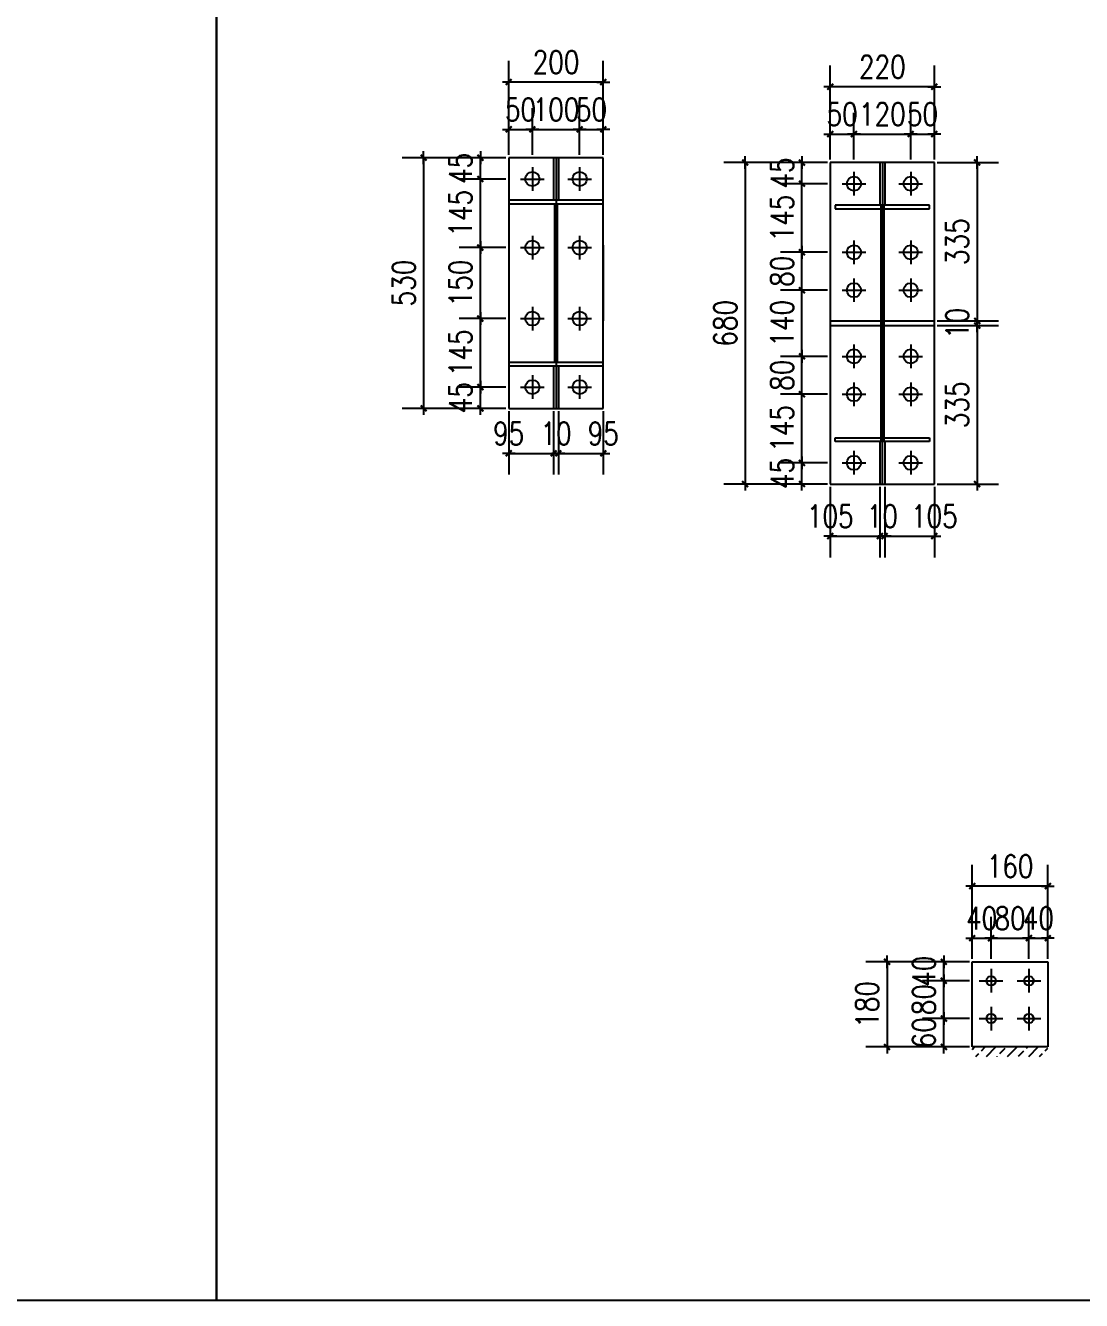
# Model space of a CAD drawing. Header units: millimetres. Extents: x 2287919 to 2522484, y -1845182 to -1736911.
# Drawn here: x 2450396 to 2454862, y -1838112 to -1832721 of the extents above; entities that cross this region are included whole.
import ezdxf

# ---------------------------------------------------------------- set-up
doc = ezdxf.new("R2010")
doc.units = ezdxf.units.MM
doc.header["$LTSCALE"] = 1000
doc.header["$PDMODE"] = 34
doc.styles.add('DIM_FONT', font='simplex.shx', dxfattribs={"width": 0.8, "bigfont": 'hztxt.shx'})
doc.dimstyles.new('WGH(1)', dxfattribs={"dimscale": 1.2, "dimtxt": 100, "dimasz": 0.5, "dimexe": 75, "dimexo": 75, "dimgap": 75, "dimtad": 1, "dimdec": 0, "dimzin": 0, "dimdsep": 46, "dimtxsty": 'DIM_FONT', "dimblk1": '_DIMX', "dimblk2": '_DIMX', "dimsah": 1, "dimcen": 0.09, "dimclrd": 3, "dimclre": 3, "dimclrt": 7, "dimadec": 0, "dimazin": 0, "dimtfac": 1, "dimtdec": 0, "dimtix": 1, "dimtmove": 2, "dimatfit": 3, "dimldrblk": '_DIMX', "dimfxl": 1, "dimtolj": 1, "dimtzin": 0, "dimarcsym": 0})

# ---------------------------------------------------------------- blocks, each defined once
blk = doc.blocks.new('_DIMX')
blk.add_line((-150, 0), (150, 0))
at = {"const_width": 50}
blk.add_lwpolyline([(-70, -70), (70, 70)], dxfattribs=at)
blk = doc.blocks.new('*D1510')
at = {"color": 3, "lineweight": -2}
for p, q in [((2452428, -1834250), (2452230, -1834250)), ((2452320, -1834249.82), (2452320, -1834249.64)), ((2452320, -1834340), (2452320, -1834250)), ((2452428, -1834340), (2452230, -1834340)), ((2452320, -1834340.18), (2452320, -1834340.36))]:
    blk.add_line(p, q, dxfattribs=at)
at = {"layer": 'Defpoints', "color": 0}
for p in [(2452320, -1834250), (2452440, -1834250), (2452440, -1834340)]:
    blk.add_point(p, dxfattribs=at)
at = {"color": 3, "lineweight": -2, "xscale": 0.18, "yscale": 0.18, "zscale": 0.18}
for p, rotation in [((2452320, -1834250), 270), ((2452320, -1834340), 90)]:
    blk.add_blockref('_DIMX', p, dxfattribs=dict(at, rotation=rotation))
at = {"color": 7, "insert": (2452236, -1834295), "char_height": 96, "attachment_point": 5, "rotation": 90, "style": 'DIM_FONT'}
blk.add_mtext('\\A1;45', dxfattribs=at)
blk = doc.blocks.new('*D1511')
at = {"color": 3, "lineweight": -2}
for p, q in [((2452428, -1833960), (2452230, -1833960)), ((2452320, -1834249.82), (2452320, -1833960.18)), ((2452428, -1834250), (2452230, -1834250))]:
    blk.add_line(p, q, dxfattribs=at)
at = {"layer": 'Defpoints', "color": 0}
for p in [(2452320, -1833960), (2452440, -1833960), (2452440, -1834250)]:
    blk.add_point(p, dxfattribs=at)
at = {"color": 3, "lineweight": -2, "xscale": 0.18, "yscale": 0.18, "zscale": 0.18}
for p, rotation in [((2452320, -1833960), 90), ((2452320, -1834250), 270)]:
    blk.add_blockref('_DIMX', p, dxfattribs=dict(at, rotation=rotation))
at = {"color": 7, "insert": (2452236, -1834105), "char_height": 96, "attachment_point": 5, "rotation": 90, "style": 'DIM_FONT'}
blk.add_mtext('\\A1;145', dxfattribs=at)
blk = doc.blocks.new('*D1512')
at = {"color": 3, "lineweight": -2}
for p, q in [((2452428, -1833660), (2452230, -1833660)), ((2452320, -1833959.82), (2452320, -1833660.18)), ((2452428, -1833960), (2452230, -1833960))]:
    blk.add_line(p, q, dxfattribs=at)
at = {"layer": 'Defpoints', "color": 0}
for p in [(2452320, -1833660), (2452440, -1833660), (2452440, -1833960)]:
    blk.add_point(p, dxfattribs=at)
at = {"color": 3, "lineweight": -2, "xscale": 0.18, "yscale": 0.18, "zscale": 0.18}
for p, rotation in [((2452320, -1833660), 90), ((2452320, -1833960), 270)]:
    blk.add_blockref('_DIMX', p, dxfattribs=dict(at, rotation=rotation))
at = {"color": 7, "insert": (2452236, -1833810), "char_height": 96, "attachment_point": 5, "rotation": 90, "style": 'DIM_FONT'}
blk.add_mtext('\\A1;150', dxfattribs=at)
blk = doc.blocks.new('*D1513')
at = {"color": 3, "lineweight": -2}
for p, q in [((2452428, -1833370), (2452230, -1833370)), ((2452320, -1833659.82), (2452320, -1833370.18)), ((2452428, -1833660), (2452230, -1833660))]:
    blk.add_line(p, q, dxfattribs=at)
at = {"layer": 'Defpoints', "color": 0}
for p in [(2452320, -1833370), (2452440, -1833370), (2452440, -1833660)]:
    blk.add_point(p, dxfattribs=at)
at = {"color": 3, "lineweight": -2, "xscale": 0.18, "yscale": 0.18, "zscale": 0.18}
for p, rotation in [((2452320, -1833370), 90), ((2452320, -1833660), 270)]:
    blk.add_blockref('_DIMX', p, dxfattribs=dict(at, rotation=rotation))
at = {"color": 7, "insert": (2452236, -1833515), "char_height": 96, "attachment_point": 5, "rotation": 90, "style": 'DIM_FONT'}
blk.add_mtext('\\A1;145', dxfattribs=at)
blk = doc.blocks.new('*D1514')
at = {"color": 3, "lineweight": -2}
for p, q in [((2452428, -1833280), (2452230, -1833280)), ((2452320, -1833279.82), (2452320, -1833279.64)), ((2452320, -1833370), (2452320, -1833280)), ((2452428, -1833370), (2452230, -1833370)), ((2452320, -1833370.18), (2452320, -1833370.36))]:
    blk.add_line(p, q, dxfattribs=at)
at = {"layer": 'Defpoints', "color": 0}
for p in [(2452320, -1833280), (2452440, -1833280), (2452440, -1833370)]:
    blk.add_point(p, dxfattribs=at)
at = {"color": 3, "lineweight": -2, "xscale": 0.18, "yscale": 0.18, "zscale": 0.18}
for p, rotation in [((2452320, -1833280), 270), ((2452320, -1833370), 90)]:
    blk.add_blockref('_DIMX', p, dxfattribs=dict(at, rotation=rotation))
at = {"color": 7, "insert": (2452236, -1833325), "char_height": 96, "attachment_point": 5, "rotation": 90, "style": 'DIM_FONT'}
blk.add_mtext('\\A1;45', dxfattribs=at)
blk = doc.blocks.new('*D1515')
at = {"color": 3, "lineweight": -2}
for p, q in [((2452440, -1833268), (2452440, -1833070)), ((2452540, -1833268), (2452540, -1833070)), ((2452439.82, -1833160), (2452439.64, -1833160)), ((2452440, -1833160), (2452540, -1833160)), ((2452540.18, -1833160), (2452540.36, -1833160))]:
    blk.add_line(p, q, dxfattribs=at)
at = {"layer": 'Defpoints', "color": 0}
for p in [(2452540, -1833160), (2452440, -1833280), (2452540, -1833280)]:
    blk.add_point(p, dxfattribs=at)
at = {"color": 3, "lineweight": -2, "xscale": 0.18, "yscale": 0.18, "zscale": 0.18}
blk.add_blockref('_DIMX', (2452440, -1833160), dxfattribs=at)
at = {"color": 3, "lineweight": -2, "xscale": 0.18, "yscale": 0.18, "zscale": 0.18, "rotation": 180}
blk.add_blockref('_DIMX', (2452540, -1833160), dxfattribs=at)
at = {"color": 7, "insert": (2452490, -1833076), "char_height": 96, "attachment_point": 5, "style": 'DIM_FONT'}
blk.add_mtext('\\A1;50', dxfattribs=at)
blk = doc.blocks.new('*D1516')
at = {"color": 3, "lineweight": -2}
for p, q in [((2452540, -1833268), (2452540, -1833070)), ((2452740, -1833268), (2452740, -1833070)), ((2452539.82, -1833160), (2452539.64, -1833160)), ((2452540, -1833160), (2452740, -1833160)), ((2452740.18, -1833160), (2452740.36, -1833160))]:
    blk.add_line(p, q, dxfattribs=at)
at = {"layer": 'Defpoints', "color": 0}
for p in [(2452740, -1833160), (2452540, -1833280), (2452740, -1833280)]:
    blk.add_point(p, dxfattribs=at)
at = {"color": 3, "lineweight": -2, "xscale": 0.18, "yscale": 0.18, "zscale": 0.18}
blk.add_blockref('_DIMX', (2452540, -1833160), dxfattribs=at)
at = {"color": 3, "lineweight": -2, "xscale": 0.18, "yscale": 0.18, "zscale": 0.18, "rotation": 180}
blk.add_blockref('_DIMX', (2452740, -1833160), dxfattribs=at)
at = {"color": 7, "insert": (2452640, -1833076), "char_height": 96, "attachment_point": 5, "style": 'DIM_FONT'}
blk.add_mtext('\\A1;100', dxfattribs=at)
blk = doc.blocks.new('*D1548')
at = {"color": 3, "lineweight": -2}
for p, q in [((2452740, -1833268), (2452740, -1833070)), ((2452840, -1833268), (2452840, -1833070)), ((2452739.82, -1833160), (2452739.64, -1833160)), ((2452740, -1833160), (2452840, -1833160)), ((2452840.18, -1833160), (2452840.36, -1833160))]:
    blk.add_line(p, q, dxfattribs=at)
at = {"layer": 'Defpoints', "color": 0}
for p in [(2452840, -1833160), (2452740, -1833280), (2452840, -1833280)]:
    blk.add_point(p, dxfattribs=at)
at = {"color": 3, "lineweight": -2, "xscale": 0.18, "yscale": 0.18, "zscale": 0.18}
blk.add_blockref('_DIMX', (2452740, -1833160), dxfattribs=at)
at = {"color": 3, "lineweight": -2, "xscale": 0.18, "yscale": 0.18, "zscale": 0.18, "rotation": 180}
blk.add_blockref('_DIMX', (2452840, -1833160), dxfattribs=at)
at = {"color": 7, "insert": (2452790, -1833076), "char_height": 96, "attachment_point": 5, "style": 'DIM_FONT'}
blk.add_mtext('\\A1;50', dxfattribs=at)
blk = doc.blocks.new('*D1549')
at = {"color": 3, "lineweight": -2}
for p, q in [((2452440, -1833268), (2452440, -1832870)), ((2452840, -1833268), (2452840, -1832870)), ((2452839.82, -1832960), (2452440.18, -1832960))]:
    blk.add_line(p, q, dxfattribs=at)
at = {"layer": 'Defpoints', "color": 0}
for p in [(2452440, -1832960), (2452440, -1833280), (2452840, -1833280)]:
    blk.add_point(p, dxfattribs=at)
at = {"color": 3, "lineweight": -2, "xscale": 0.18, "yscale": 0.18, "zscale": 0.18, "rotation": 180}
blk.add_blockref('_DIMX', (2452440, -1832960), dxfattribs=at)
at = {"color": 3, "lineweight": -2, "xscale": 0.18, "yscale": 0.18, "zscale": 0.18}
blk.add_blockref('_DIMX', (2452840, -1832960), dxfattribs=at)
at = {"color": 7, "insert": (2452640, -1832876), "char_height": 96, "attachment_point": 5, "style": 'DIM_FONT'}
blk.add_mtext('\\A1;200', dxfattribs=at)
blk = doc.blocks.new('*D1517')
at = {"color": 3, "lineweight": -2}
for p, q in [((2452428, -1833280), (2451990, -1833280)), ((2452080, -1833280.18), (2452080, -1834339.82)), ((2452428, -1834340), (2451990, -1834340))]:
    blk.add_line(p, q, dxfattribs=at)
at = {"layer": 'Defpoints', "color": 0}
for p in [(2452440, -1833280), (2452080, -1834340), (2452440, -1834340)]:
    blk.add_point(p, dxfattribs=at)
at = {"color": 3, "lineweight": -2, "xscale": 0.18, "yscale": 0.18, "zscale": 0.18}
for p, rotation in [((2452080, -1833280), 90), ((2452080, -1834340), 270)]:
    blk.add_blockref('_DIMX', p, dxfattribs=dict(at, rotation=rotation))
at = {"color": 7, "insert": (2451996, -1833810), "char_height": 96, "attachment_point": 5, "rotation": 90, "style": 'DIM_FONT'}
blk.add_mtext('\\A1;530', dxfattribs=at)
blk = doc.blocks.new('*D1550')
at = {"color": 3, "lineweight": -2}
for p, q in [((2452440, -1834352), (2452440, -1834620)), ((2452630, -1834352), (2452630, -1834620)), ((2452440.18, -1834530), (2452629.82, -1834530))]:
    blk.add_line(p, q, dxfattribs=at)
at = {"layer": 'Defpoints', "color": 0}
for p in [(2452440, -1834340), (2452630, -1834340), (2452630, -1834530)]:
    blk.add_point(p, dxfattribs=at)
at = {"color": 3, "lineweight": -2, "xscale": 0.18, "yscale": 0.18, "zscale": 0.18, "rotation": 180}
blk.add_blockref('_DIMX', (2452440, -1834530), dxfattribs=at)
at = {"color": 3, "lineweight": -2, "xscale": 0.18, "yscale": 0.18, "zscale": 0.18}
blk.add_blockref('_DIMX', (2452630, -1834530), dxfattribs=at)
at = {"color": 7, "insert": (2452440, -1834446), "char_height": 96, "attachment_point": 5, "style": 'DIM_FONT'}
blk.add_mtext('\\A1;95', dxfattribs=at)
blk = doc.blocks.new('*D1551')
at = {"color": 3, "lineweight": -2}
for p, q in [((2452630, -1834352), (2452630, -1834620)), ((2452650, -1834352), (2452650, -1834620)), ((2452629.82, -1834530), (2452629.64, -1834530)), ((2452630, -1834530), (2452650, -1834530)), ((2452650.18, -1834530), (2452650.36, -1834530))]:
    blk.add_line(p, q, dxfattribs=at)
at = {"layer": 'Defpoints', "color": 0}
for p in [(2452630, -1834340), (2452650, -1834340), (2452650, -1834530)]:
    blk.add_point(p, dxfattribs=at)
at = {"color": 3, "lineweight": -2, "xscale": 0.18, "yscale": 0.18, "zscale": 0.18}
blk.add_blockref('_DIMX', (2452630, -1834530), dxfattribs=at)
at = {"color": 3, "lineweight": -2, "xscale": 0.18, "yscale": 0.18, "zscale": 0.18, "rotation": 180}
blk.add_blockref('_DIMX', (2452650, -1834530), dxfattribs=at)
at = {"color": 7, "insert": (2452640, -1834446), "char_height": 96, "attachment_point": 5, "style": 'DIM_FONT'}
blk.add_mtext('\\A1;10', dxfattribs=at)
blk = doc.blocks.new('*D1552')
at = {"color": 3, "lineweight": -2}
for p, q in [((2452650, -1834352), (2452650, -1834620)), ((2452840, -1834352), (2452840, -1834620)), ((2452650.18, -1834530), (2452839.82, -1834530))]:
    blk.add_line(p, q, dxfattribs=at)
at = {"layer": 'Defpoints', "color": 0}
for p in [(2452650, -1834340), (2452840, -1834340), (2452840, -1834530)]:
    blk.add_point(p, dxfattribs=at)
at = {"color": 3, "lineweight": -2, "xscale": 0.18, "yscale": 0.18, "zscale": 0.18, "rotation": 180}
blk.add_blockref('_DIMX', (2452650, -1834530), dxfattribs=at)
at = {"color": 3, "lineweight": -2, "xscale": 0.18, "yscale": 0.18, "zscale": 0.18}
blk.add_blockref('_DIMX', (2452840, -1834530), dxfattribs=at)
at = {"color": 7, "insert": (2452840, -1834446), "char_height": 96, "attachment_point": 5, "style": 'DIM_FONT'}
blk.add_mtext('\\A1;95', dxfattribs=at)
blk = doc.blocks.new('*D1553')
at = {"color": 3, "lineweight": -2}
for p, q in [((2453788, -1834570), (2453590, -1834570)), ((2453680, -1834569.82), (2453680, -1834569.64)), ((2453680, -1834660), (2453680, -1834570)), ((2453788, -1834660), (2453590, -1834660)), ((2453680, -1834660.18), (2453680, -1834660.36))]:
    blk.add_line(p, q, dxfattribs=at)
at = {"layer": 'Defpoints', "color": 0}
for p in [(2453680, -1834570), (2453800, -1834570), (2453800, -1834660)]:
    blk.add_point(p, dxfattribs=at)
at = {"color": 3, "lineweight": -2, "xscale": 0.18, "yscale": 0.18, "zscale": 0.18}
for p, rotation in [((2453680, -1834570), 270), ((2453680, -1834660), 90)]:
    blk.add_blockref('_DIMX', p, dxfattribs=dict(at, rotation=rotation))
at = {"color": 7, "insert": (2453596, -1834615), "char_height": 96, "attachment_point": 5, "rotation": 90, "style": 'DIM_FONT'}
blk.add_mtext('\\A1;45', dxfattribs=at)
blk = doc.blocks.new('*D1518')
at = {"color": 3, "lineweight": -2}
for p, q in [((2453788, -1834280), (2453590, -1834280)), ((2453680, -1834569.82), (2453680, -1834280.18)), ((2453788, -1834570), (2453590, -1834570))]:
    blk.add_line(p, q, dxfattribs=at)
at = {"layer": 'Defpoints', "color": 0}
for p in [(2453680, -1834280), (2453800, -1834280), (2453800, -1834570)]:
    blk.add_point(p, dxfattribs=at)
at = {"color": 3, "lineweight": -2, "xscale": 0.18, "yscale": 0.18, "zscale": 0.18}
for p, rotation in [((2453680, -1834280), 90), ((2453680, -1834570), 270)]:
    blk.add_blockref('_DIMX', p, dxfattribs=dict(at, rotation=rotation))
at = {"color": 7, "insert": (2453596, -1834425), "char_height": 96, "attachment_point": 5, "rotation": 90, "style": 'DIM_FONT'}
blk.add_mtext('\\A1;145', dxfattribs=at)
blk = doc.blocks.new('*D1519')
at = {"color": 3, "lineweight": -2}
for p, q in [((2453788, -1834120), (2453590, -1834120)), ((2453680, -1834119.82), (2453680, -1834119.64)), ((2453680, -1834280), (2453680, -1834120)), ((2453788, -1834280), (2453590, -1834280)), ((2453680, -1834280.18), (2453680, -1834280.36))]:
    blk.add_line(p, q, dxfattribs=at)
at = {"layer": 'Defpoints', "color": 0}
for p in [(2453680, -1834120), (2453800, -1834120), (2453800, -1834280)]:
    blk.add_point(p, dxfattribs=at)
at = {"color": 3, "lineweight": -2, "xscale": 0.18, "yscale": 0.18, "zscale": 0.18}
for p, rotation in [((2453680, -1834120), 270), ((2453680, -1834280), 90)]:
    blk.add_blockref('_DIMX', p, dxfattribs=dict(at, rotation=rotation))
at = {"color": 7, "insert": (2453596, -1834200), "char_height": 96, "attachment_point": 5, "rotation": 90, "style": 'DIM_FONT'}
blk.add_mtext('\\A1;80', dxfattribs=at)
blk = doc.blocks.new('*D1520')
at = {"color": 3, "lineweight": -2}
for p, q in [((2453788, -1833840), (2453590, -1833840)), ((2453680, -1834119.82), (2453680, -1833840.18)), ((2453788, -1834120), (2453590, -1834120))]:
    blk.add_line(p, q, dxfattribs=at)
at = {"layer": 'Defpoints', "color": 0}
for p in [(2453680, -1833840), (2453800, -1833840), (2453800, -1834120)]:
    blk.add_point(p, dxfattribs=at)
at = {"color": 3, "lineweight": -2, "xscale": 0.18, "yscale": 0.18, "zscale": 0.18}
for p, rotation in [((2453680, -1833840), 90), ((2453680, -1834120), 270)]:
    blk.add_blockref('_DIMX', p, dxfattribs=dict(at, rotation=rotation))
at = {"color": 7, "insert": (2453596, -1833980), "char_height": 96, "attachment_point": 5, "rotation": 90, "style": 'DIM_FONT'}
blk.add_mtext('\\A1;140', dxfattribs=at)
blk = doc.blocks.new('*D1521')
at = {"color": 3, "lineweight": -2}
for p, q in [((2453788, -1833680), (2453590, -1833680)), ((2453680, -1833679.82), (2453680, -1833679.64)), ((2453680, -1833840), (2453680, -1833680)), ((2453788, -1833840), (2453590, -1833840)), ((2453680, -1833840.18), (2453680, -1833840.36))]:
    blk.add_line(p, q, dxfattribs=at)
at = {"layer": 'Defpoints', "color": 0}
for p in [(2453680, -1833680), (2453800, -1833680), (2453800, -1833840)]:
    blk.add_point(p, dxfattribs=at)
at = {"color": 3, "lineweight": -2, "xscale": 0.18, "yscale": 0.18, "zscale": 0.18}
for p, rotation in [((2453680, -1833680), 270), ((2453680, -1833840), 90)]:
    blk.add_blockref('_DIMX', p, dxfattribs=dict(at, rotation=rotation))
at = {"color": 7, "insert": (2453596, -1833760), "char_height": 96, "attachment_point": 5, "rotation": 90, "style": 'DIM_FONT'}
blk.add_mtext('\\A1;80', dxfattribs=at)
blk = doc.blocks.new('*D1522')
at = {"color": 3, "lineweight": -2}
for p, q in [((2453788, -1833390), (2453590, -1833390)), ((2453680, -1833679.82), (2453680, -1833390.18)), ((2453788, -1833680), (2453590, -1833680))]:
    blk.add_line(p, q, dxfattribs=at)
at = {"layer": 'Defpoints', "color": 0}
for p in [(2453680, -1833390), (2453800, -1833390), (2453800, -1833680)]:
    blk.add_point(p, dxfattribs=at)
at = {"color": 3, "lineweight": -2, "xscale": 0.18, "yscale": 0.18, "zscale": 0.18}
for p, rotation in [((2453680, -1833390), 90), ((2453680, -1833680), 270)]:
    blk.add_blockref('_DIMX', p, dxfattribs=dict(at, rotation=rotation))
at = {"color": 7, "insert": (2453596, -1833535), "char_height": 96, "attachment_point": 5, "rotation": 90, "style": 'DIM_FONT'}
blk.add_mtext('\\A1;145', dxfattribs=at)
blk = doc.blocks.new('*D1554')
at = {"color": 3, "lineweight": -2}
for p, q in [((2453788, -1833300), (2453590, -1833300)), ((2453680, -1833299.82), (2453680, -1833299.64)), ((2453680, -1833390), (2453680, -1833300)), ((2453788, -1833390), (2453590, -1833390)), ((2453680, -1833390.18), (2453680, -1833390.36))]:
    blk.add_line(p, q, dxfattribs=at)
at = {"layer": 'Defpoints', "color": 0}
for p in [(2453680, -1833300), (2453800, -1833300), (2453800, -1833390)]:
    blk.add_point(p, dxfattribs=at)
at = {"color": 3, "lineweight": -2, "xscale": 0.18, "yscale": 0.18, "zscale": 0.18}
for p, rotation in [((2453680, -1833300), 270), ((2453680, -1833390), 90)]:
    blk.add_blockref('_DIMX', p, dxfattribs=dict(at, rotation=rotation))
at = {"color": 7, "insert": (2453596, -1833345), "char_height": 96, "attachment_point": 5, "rotation": 90, "style": 'DIM_FONT'}
blk.add_mtext('\\A1;45', dxfattribs=at)
blk = doc.blocks.new('*D1523')
at = {"color": 3, "lineweight": -2}
for p, q in [((2453800, -1833288), (2453800, -1833090)), ((2453900, -1833288), (2453900, -1833090)), ((2453799.82, -1833180), (2453799.64, -1833180)), ((2453800, -1833180), (2453900, -1833180)), ((2453900.18, -1833180), (2453900.36, -1833180))]:
    blk.add_line(p, q, dxfattribs=at)
at = {"layer": 'Defpoints', "color": 0}
for p in [(2453900, -1833180), (2453800, -1833300), (2453900, -1833300)]:
    blk.add_point(p, dxfattribs=at)
at = {"color": 3, "lineweight": -2, "xscale": 0.18, "yscale": 0.18, "zscale": 0.18}
blk.add_blockref('_DIMX', (2453800, -1833180), dxfattribs=at)
at = {"color": 3, "lineweight": -2, "xscale": 0.18, "yscale": 0.18, "zscale": 0.18, "rotation": 180}
blk.add_blockref('_DIMX', (2453900, -1833180), dxfattribs=at)
at = {"color": 7, "insert": (2453850, -1833096), "char_height": 96, "attachment_point": 5, "style": 'DIM_FONT'}
blk.add_mtext('\\A1;50', dxfattribs=at)
blk = doc.blocks.new('*D1524')
at = {"color": 3, "lineweight": -2}
for p, q in [((2453900, -1833288), (2453900, -1833090)), ((2454140, -1833288), (2454140, -1833090)), ((2453899.82, -1833180), (2453899.64, -1833180)), ((2453900, -1833180), (2454140, -1833180)), ((2454140.18, -1833180), (2454140.36, -1833180))]:
    blk.add_line(p, q, dxfattribs=at)
at = {"layer": 'Defpoints', "color": 0}
for p in [(2454140, -1833180), (2453900, -1833300), (2454140, -1833300)]:
    blk.add_point(p, dxfattribs=at)
at = {"color": 3, "lineweight": -2, "xscale": 0.18, "yscale": 0.18, "zscale": 0.18}
blk.add_blockref('_DIMX', (2453900, -1833180), dxfattribs=at)
at = {"color": 3, "lineweight": -2, "xscale": 0.18, "yscale": 0.18, "zscale": 0.18, "rotation": 180}
blk.add_blockref('_DIMX', (2454140, -1833180), dxfattribs=at)
at = {"color": 7, "insert": (2454020, -1833096), "char_height": 96, "attachment_point": 5, "style": 'DIM_FONT'}
blk.add_mtext('\\A1;120', dxfattribs=at)
blk = doc.blocks.new('*D1555')
at = {"color": 3, "lineweight": -2}
for p, q in [((2454140, -1833288), (2454140, -1833090)), ((2454240, -1833288), (2454240, -1833090)), ((2454139.82, -1833180), (2454139.64, -1833180)), ((2454140, -1833180), (2454240, -1833180)), ((2454240.18, -1833180), (2454240.36, -1833180))]:
    blk.add_line(p, q, dxfattribs=at)
at = {"layer": 'Defpoints', "color": 0}
for p in [(2454240, -1833180), (2454140, -1833300), (2454240, -1833300)]:
    blk.add_point(p, dxfattribs=at)
at = {"color": 3, "lineweight": -2, "xscale": 0.18, "yscale": 0.18, "zscale": 0.18}
blk.add_blockref('_DIMX', (2454140, -1833180), dxfattribs=at)
at = {"color": 3, "lineweight": -2, "xscale": 0.18, "yscale": 0.18, "zscale": 0.18, "rotation": 180}
blk.add_blockref('_DIMX', (2454240, -1833180), dxfattribs=at)
at = {"color": 7, "insert": (2454190, -1833096), "char_height": 96, "attachment_point": 5, "style": 'DIM_FONT'}
blk.add_mtext('\\A1;50', dxfattribs=at)
blk = doc.blocks.new('*D1556')
at = {"color": 3, "lineweight": -2}
for p, q in [((2453800, -1833288), (2453800, -1832890)), ((2454240, -1833288), (2454240, -1832890)), ((2454239.82, -1832980), (2453800.18, -1832980))]:
    blk.add_line(p, q, dxfattribs=at)
at = {"layer": 'Defpoints', "color": 0}
for p in [(2453800, -1832980), (2453800, -1833300), (2454240, -1833300)]:
    blk.add_point(p, dxfattribs=at)
at = {"color": 3, "lineweight": -2, "xscale": 0.18, "yscale": 0.18, "zscale": 0.18, "rotation": 180}
blk.add_blockref('_DIMX', (2453800, -1832980), dxfattribs=at)
at = {"color": 3, "lineweight": -2, "xscale": 0.18, "yscale": 0.18, "zscale": 0.18}
blk.add_blockref('_DIMX', (2454240, -1832980), dxfattribs=at)
at = {"color": 7, "insert": (2454020, -1832896), "char_height": 96, "attachment_point": 5, "style": 'DIM_FONT'}
blk.add_mtext('\\A1;220', dxfattribs=at)
blk = doc.blocks.new('*D1557')
at = {"color": 3, "lineweight": -2}
for p, q in [((2453788, -1833300), (2453350, -1833300)), ((2453440, -1833300.18), (2453440, -1834659.82)), ((2453788, -1834660), (2453350, -1834660))]:
    blk.add_line(p, q, dxfattribs=at)
at = {"layer": 'Defpoints', "color": 0}
for p in [(2453800, -1833300), (2453440, -1834660), (2453800, -1834660)]:
    blk.add_point(p, dxfattribs=at)
at = {"color": 3, "lineweight": -2, "xscale": 0.18, "yscale": 0.18, "zscale": 0.18}
for p, rotation in [((2453440, -1833300), 90), ((2453440, -1834660), 270)]:
    blk.add_blockref('_DIMX', p, dxfattribs=dict(at, rotation=rotation))
at = {"color": 7, "insert": (2453356, -1833980), "char_height": 96, "attachment_point": 5, "rotation": 90, "style": 'DIM_FONT'}
blk.add_mtext('\\A1;680', dxfattribs=at)
blk = doc.blocks.new('*D1558')
at = {"color": 3, "lineweight": -2}
for p, q in [((2454252, -1833300), (2454511, -1833300)), ((2454421, -1833300.18), (2454421, -1833969.82)), ((2454252, -1833970), (2454511, -1833970))]:
    blk.add_line(p, q, dxfattribs=at)
at = {"layer": 'Defpoints', "color": 0}
for p in [(2454240, -1833300), (2454240, -1833970), (2454421, -1833970)]:
    blk.add_point(p, dxfattribs=at)
at = {"color": 3, "lineweight": -2, "xscale": 0.18, "yscale": 0.18, "zscale": 0.18}
for p, rotation in [((2454421, -1833300), 90), ((2454421, -1833970), 270)]:
    blk.add_blockref('_DIMX', p, dxfattribs=dict(at, rotation=rotation))
at = {"color": 7, "insert": (2454337, -1833635), "char_height": 96, "attachment_point": 5, "rotation": 90, "style": 'DIM_FONT'}
blk.add_mtext('\\A1;335', dxfattribs=at)
blk = doc.blocks.new('*D1559')
at = {"color": 3, "lineweight": -2}
for p, q in [((2454252, -1833970), (2454511, -1833970)), ((2454252, -1833990), (2454511, -1833990)), ((2454421, -1833969.82), (2454421, -1833969.64)), ((2454421, -1833970), (2454421, -1833990)), ((2454421, -1833990.18), (2454421, -1833990.36))]:
    blk.add_line(p, q, dxfattribs=at)
at = {"layer": 'Defpoints', "color": 0}
for p in [(2454240, -1833970), (2454240, -1833990), (2454421, -1833990)]:
    blk.add_point(p, dxfattribs=at)
at = {"color": 3, "lineweight": -2, "xscale": 0.18, "yscale": 0.18, "zscale": 0.18}
for p, rotation in [((2454421, -1833970), 270), ((2454421, -1833990), 90)]:
    blk.add_blockref('_DIMX', p, dxfattribs=dict(at, rotation=rotation))
at = {"color": 7, "insert": (2454337, -1833980), "char_height": 96, "attachment_point": 5, "rotation": 90, "style": 'DIM_FONT'}
blk.add_mtext('\\A1;10', dxfattribs=at)
blk = doc.blocks.new('*D1560')
at = {"color": 3, "lineweight": -2}
for p, q in [((2454252, -1833990), (2454511, -1833990)), ((2454421, -1833990.18), (2454421, -1834659.82)), ((2454252, -1834660), (2454511, -1834660))]:
    blk.add_line(p, q, dxfattribs=at)
at = {"layer": 'Defpoints', "color": 0}
for p in [(2454240, -1833990), (2454240, -1834660), (2454421, -1834660)]:
    blk.add_point(p, dxfattribs=at)
at = {"color": 3, "lineweight": -2, "xscale": 0.18, "yscale": 0.18, "zscale": 0.18}
for p, rotation in [((2454421, -1833990), 90), ((2454421, -1834660), 270)]:
    blk.add_blockref('_DIMX', p, dxfattribs=dict(at, rotation=rotation))
at = {"color": 7, "insert": (2454337, -1834325), "char_height": 96, "attachment_point": 5, "rotation": 90, "style": 'DIM_FONT'}
blk.add_mtext('\\A1;335', dxfattribs=at)
blk = doc.blocks.new('*D1561')
at = {"color": 3, "lineweight": -2}
for p, q in [((2453800, -1834672), (2453800, -1834970)), ((2454010, -1834672), (2454010, -1834970)), ((2453800.18, -1834880), (2454009.82, -1834880))]:
    blk.add_line(p, q, dxfattribs=at)
at = {"layer": 'Defpoints', "color": 0}
for p in [(2453800, -1834660), (2454010, -1834660), (2454010, -1834880)]:
    blk.add_point(p, dxfattribs=at)
at = {"color": 3, "lineweight": -2, "xscale": 0.18, "yscale": 0.18, "zscale": 0.18, "rotation": 180}
blk.add_blockref('_DIMX', (2453800, -1834880), dxfattribs=at)
at = {"color": 3, "lineweight": -2, "xscale": 0.18, "yscale": 0.18, "zscale": 0.18}
blk.add_blockref('_DIMX', (2454010, -1834880), dxfattribs=at)
at = {"color": 7, "insert": (2453800, -1834796), "char_height": 96, "attachment_point": 5, "style": 'DIM_FONT'}
blk.add_mtext('\\A1;105', dxfattribs=at)
blk = doc.blocks.new('*D1562')
at = {"color": 3, "lineweight": -2}
for p, q in [((2454010, -1834672), (2454010, -1834970)), ((2454030, -1834672), (2454030, -1834970)), ((2454009.82, -1834880), (2454009.64, -1834880)), ((2454010, -1834880), (2454030, -1834880)), ((2454030.18, -1834880), (2454030.36, -1834880))]:
    blk.add_line(p, q, dxfattribs=at)
at = {"layer": 'Defpoints', "color": 0}
for p in [(2454010, -1834660), (2454030, -1834660), (2454030, -1834880)]:
    blk.add_point(p, dxfattribs=at)
at = {"color": 3, "lineweight": -2, "xscale": 0.18, "yscale": 0.18, "zscale": 0.18}
blk.add_blockref('_DIMX', (2454010, -1834880), dxfattribs=at)
at = {"color": 3, "lineweight": -2, "xscale": 0.18, "yscale": 0.18, "zscale": 0.18, "rotation": 180}
blk.add_blockref('_DIMX', (2454030, -1834880), dxfattribs=at)
at = {"color": 7, "insert": (2454020, -1834796), "char_height": 96, "attachment_point": 5, "style": 'DIM_FONT'}
blk.add_mtext('\\A1;10', dxfattribs=at)
blk = doc.blocks.new('*D1563')
at = {"color": 3, "lineweight": -2}
for p, q in [((2454030, -1834672), (2454030, -1834970)), ((2454240, -1834672), (2454240, -1834970)), ((2454030.18, -1834880), (2454239.82, -1834880))]:
    blk.add_line(p, q, dxfattribs=at)
at = {"layer": 'Defpoints', "color": 0}
for p in [(2454030, -1834660), (2454240, -1834660), (2454240, -1834880)]:
    blk.add_point(p, dxfattribs=at)
at = {"color": 3, "lineweight": -2, "xscale": 0.18, "yscale": 0.18, "zscale": 0.18, "rotation": 180}
blk.add_blockref('_DIMX', (2454030, -1834880), dxfattribs=at)
at = {"color": 3, "lineweight": -2, "xscale": 0.18, "yscale": 0.18, "zscale": 0.18}
blk.add_blockref('_DIMX', (2454240, -1834880), dxfattribs=at)
at = {"color": 7, "insert": (2454240, -1834796), "char_height": 96, "attachment_point": 5, "style": 'DIM_FONT'}
blk.add_mtext('\\A1;105', dxfattribs=at)
blk = doc.blocks.new('*D1564')
at = {"color": 3, "lineweight": -2}
for p, q in [((2454388, -1836920), (2454190, -1836920)), ((2454280, -1836919.82), (2454280, -1836919.64)), ((2454280, -1837040), (2454280, -1836920)), ((2454388, -1837040), (2454190, -1837040)), ((2454280, -1837040.18), (2454280, -1837040.36))]:
    blk.add_line(p, q, dxfattribs=at)
at = {"layer": 'Defpoints', "color": 0}
for p in [(2454280, -1836920), (2454400, -1836920), (2454400, -1837040)]:
    blk.add_point(p, dxfattribs=at)
at = {"color": 3, "lineweight": -2, "xscale": 0.18, "yscale": 0.18, "zscale": 0.18}
for p, rotation in [((2454280, -1836920), 270), ((2454280, -1837040), 90)]:
    blk.add_blockref('_DIMX', p, dxfattribs=dict(at, rotation=rotation))
at = {"color": 7, "insert": (2454196, -1836980), "char_height": 96, "attachment_point": 5, "rotation": 90, "style": 'DIM_FONT'}
blk.add_mtext('\\A1;60', dxfattribs=at)
blk = doc.blocks.new('*D1525')
at = {"color": 3, "lineweight": -2}
for p, q in [((2454388, -1836760), (2454190, -1836760)), ((2454280, -1836759.82), (2454280, -1836759.64)), ((2454280, -1836920), (2454280, -1836760)), ((2454388, -1836920), (2454190, -1836920)), ((2454280, -1836920.18), (2454280, -1836920.36))]:
    blk.add_line(p, q, dxfattribs=at)
at = {"layer": 'Defpoints', "color": 0}
for p in [(2454280, -1836760), (2454400, -1836760), (2454400, -1836920)]:
    blk.add_point(p, dxfattribs=at)
at = {"color": 3, "lineweight": -2, "xscale": 0.18, "yscale": 0.18, "zscale": 0.18}
for p, rotation in [((2454280, -1836760), 270), ((2454280, -1836920), 90)]:
    blk.add_blockref('_DIMX', p, dxfattribs=dict(at, rotation=rotation))
at = {"color": 7, "insert": (2454196, -1836840), "char_height": 96, "attachment_point": 5, "rotation": 90, "style": 'DIM_FONT'}
blk.add_mtext('\\A1;80', dxfattribs=at)
blk = doc.blocks.new('*D1565')
at = {"color": 3, "lineweight": -2}
for p, q in [((2454388, -1836680), (2454190, -1836680)), ((2454280, -1836679.82), (2454280, -1836679.64)), ((2454280, -1836760), (2454280, -1836680)), ((2454388, -1836760), (2454190, -1836760)), ((2454280, -1836760.18), (2454280, -1836760.36))]:
    blk.add_line(p, q, dxfattribs=at)
at = {"layer": 'Defpoints', "color": 0}
for p in [(2454280, -1836680), (2454400, -1836680), (2454400, -1836760)]:
    blk.add_point(p, dxfattribs=at)
at = {"color": 3, "lineweight": -2, "xscale": 0.18, "yscale": 0.18, "zscale": 0.18}
for p, rotation in [((2454280, -1836680), 270), ((2454280, -1836760), 90)]:
    blk.add_blockref('_DIMX', p, dxfattribs=dict(at, rotation=rotation))
at = {"color": 7, "insert": (2454196, -1836720), "char_height": 96, "attachment_point": 5, "rotation": 90, "style": 'DIM_FONT'}
blk.add_mtext('\\A1;40', dxfattribs=at)
blk = doc.blocks.new('*D1526')
at = {"color": 3, "lineweight": -2}
for p, q in [((2454400, -1836668), (2454400, -1836490)), ((2454480, -1836668), (2454480, -1836490)), ((2454399.82, -1836580), (2454399.64, -1836580)), ((2454400, -1836580), (2454480, -1836580)), ((2454480.18, -1836580), (2454480.36, -1836580))]:
    blk.add_line(p, q, dxfattribs=at)
at = {"layer": 'Defpoints', "color": 0}
for p in [(2454480, -1836580), (2454400, -1836680), (2454480, -1836680)]:
    blk.add_point(p, dxfattribs=at)
at = {"color": 3, "lineweight": -2, "xscale": 0.18, "yscale": 0.18, "zscale": 0.18}
blk.add_blockref('_DIMX', (2454400, -1836580), dxfattribs=at)
at = {"color": 3, "lineweight": -2, "xscale": 0.18, "yscale": 0.18, "zscale": 0.18, "rotation": 180}
blk.add_blockref('_DIMX', (2454480, -1836580), dxfattribs=at)
at = {"color": 7, "insert": (2454440, -1836496), "char_height": 96, "attachment_point": 5, "style": 'DIM_FONT'}
blk.add_mtext('\\A1;40', dxfattribs=at)
blk = doc.blocks.new('*D1527')
at = {"color": 3, "lineweight": -2}
for p, q in [((2454480, -1836668), (2454480, -1836490)), ((2454640, -1836668), (2454640, -1836490)), ((2454479.82, -1836580), (2454479.64, -1836580)), ((2454480, -1836580), (2454640, -1836580)), ((2454640.18, -1836580), (2454640.36, -1836580))]:
    blk.add_line(p, q, dxfattribs=at)
at = {"layer": 'Defpoints', "color": 0}
for p in [(2454640, -1836580), (2454480, -1836680), (2454640, -1836680)]:
    blk.add_point(p, dxfattribs=at)
at = {"color": 3, "lineweight": -2, "xscale": 0.18, "yscale": 0.18, "zscale": 0.18}
blk.add_blockref('_DIMX', (2454480, -1836580), dxfattribs=at)
at = {"color": 3, "lineweight": -2, "xscale": 0.18, "yscale": 0.18, "zscale": 0.18, "rotation": 180}
blk.add_blockref('_DIMX', (2454640, -1836580), dxfattribs=at)
at = {"color": 7, "insert": (2454560, -1836496), "char_height": 96, "attachment_point": 5, "style": 'DIM_FONT'}
blk.add_mtext('\\A1;80', dxfattribs=at)
blk = doc.blocks.new('*D1566')
at = {"color": 3, "lineweight": -2}
for p, q in [((2454640, -1836668), (2454640, -1836490)), ((2454720, -1836668), (2454720, -1836490)), ((2454639.82, -1836580), (2454639.64, -1836580)), ((2454640, -1836580), (2454720, -1836580)), ((2454720.18, -1836580), (2454720.36, -1836580))]:
    blk.add_line(p, q, dxfattribs=at)
at = {"layer": 'Defpoints', "color": 0}
for p in [(2454720, -1836580), (2454640, -1836680), (2454720, -1836680)]:
    blk.add_point(p, dxfattribs=at)
at = {"color": 3, "lineweight": -2, "xscale": 0.18, "yscale": 0.18, "zscale": 0.18}
blk.add_blockref('_DIMX', (2454640, -1836580), dxfattribs=at)
at = {"color": 3, "lineweight": -2, "xscale": 0.18, "yscale": 0.18, "zscale": 0.18, "rotation": 180}
blk.add_blockref('_DIMX', (2454720, -1836580), dxfattribs=at)
at = {"color": 7, "insert": (2454680, -1836496), "char_height": 96, "attachment_point": 5, "style": 'DIM_FONT'}
blk.add_mtext('\\A1;40', dxfattribs=at)
blk = doc.blocks.new('*D1567')
at = {"color": 3, "lineweight": -2}
for p, q in [((2454388, -1836680), (2453950, -1836680)), ((2454040, -1836680.18), (2454040, -1837039.82)), ((2454388, -1837040), (2453950, -1837040))]:
    blk.add_line(p, q, dxfattribs=at)
at = {"layer": 'Defpoints', "color": 0}
for p in [(2454400, -1836680), (2454040, -1837040), (2454400, -1837040)]:
    blk.add_point(p, dxfattribs=at)
at = {"color": 3, "lineweight": -2, "xscale": 0.18, "yscale": 0.18, "zscale": 0.18}
for p, rotation in [((2454040, -1836680), 90), ((2454040, -1837040), 270)]:
    blk.add_blockref('_DIMX', p, dxfattribs=dict(at, rotation=rotation))
at = {"color": 7, "insert": (2453956, -1836860), "char_height": 96, "attachment_point": 5, "rotation": 90, "style": 'DIM_FONT'}
blk.add_mtext('\\A1;180', dxfattribs=at)
blk = doc.blocks.new('*D1568')
at = {"color": 3, "lineweight": -2}
for p, q in [((2454400, -1836668), (2454400, -1836270)), ((2454720, -1836668), (2454720, -1836270)), ((2454719.82, -1836360), (2454400.18, -1836360))]:
    blk.add_line(p, q, dxfattribs=at)
at = {"layer": 'Defpoints', "color": 0}
for p in [(2454400, -1836360), (2454400, -1836680), (2454720, -1836680)]:
    blk.add_point(p, dxfattribs=at)
at = {"color": 3, "lineweight": -2, "xscale": 0.18, "yscale": 0.18, "zscale": 0.18, "rotation": 180}
blk.add_blockref('_DIMX', (2454400, -1836360), dxfattribs=at)
at = {"color": 3, "lineweight": -2, "xscale": 0.18, "yscale": 0.18, "zscale": 0.18}
blk.add_blockref('_DIMX', (2454720, -1836360), dxfattribs=at)
at = {"color": 7, "insert": (2454560, -1836276), "char_height": 96, "attachment_point": 5, "style": 'DIM_FONT'}
blk.add_mtext('\\A1;160', dxfattribs=at)

msp = doc.modelspace()

# ---------------------------------------------------------------- hatches: boundary and pattern name
h = msp.add_hatch()
h.set_pattern_fill('ANSI33', color=256, scale=20, style=0)
h.set_pattern_definition([(45, (0, -25200), (-44.9012806, 44.9012806), []), (45, (44.9, -25200), (-44.9012806, 44.9012806), [31.75, -15.875])])
h.paths.add_polyline_path([(2454720, -1837040), (2454400, -1837040), (2454400, -1837080), (2454720, -1837080)])

# ---------------------------------------------------------------- linework, layer by layer
for p, q in [((2452440, -1833280), (2452440, -1834340)), ((2452840, -1833280), (2452440, -1833280)), ((2452630, -1833280), (2452630, -1833460)), ((2452650, -1833280), (2452650, -1833460)), ((2452840, -1834340), (2452840, -1833280)), ((2452540, -1833320), (2452540, -1833420)), ((2452740, -1833320), (2452740, -1833420)), ((2453800, -1833300), (2453800, -1834660)), ((2454240, -1833300), (2453800, -1833300)), ((2453900, -1833340), (2453900, -1833440)), ((2454010, -1833300), (2454010, -1833480)), ((2454030, -1833300), (2454030, -1833480)), ((2454140, -1833340), (2454140, -1833440)), ((2454240, -1834660), (2454240, -1833300)), ((2452490, -1833370), (2452590, -1833370)), ((2452690, -1833370), (2452790, -1833370)), ((2453850, -1833390), (2453950, -1833390)), ((2454090, -1833390), (2454190, -1833390)), ((2452640, -1833476), (2452634, -1833476)), ((2452540, -1833610), (2452540, -1833710)), ((2452740, -1833610), (2452740, -1833710)), ((2452490, -1833660), (2452590, -1833660)), ((2452690, -1833660), (2452790, -1833660)), ((2452840, -1833650), (2452840, -1833970)), ((2453900, -1833630), (2453900, -1833730)), ((2454140, -1833630), (2454140, -1833730)), ((2453850, -1833680), (2453950, -1833680)), ((2454090, -1833680), (2454190, -1833680)), ((2453900, -1833790), (2453900, -1833890)), ((2454140, -1833790), (2454140, -1833890)), ((2453850, -1833840), (2453950, -1833840)), ((2454090, -1833840), (2454190, -1833840)), ((2452540, -1833910), (2452540, -1834010)), ((2452740, -1833910), (2452740, -1834010)), ((2452490, -1833960), (2452590, -1833960)), ((2452690, -1833960), (2452790, -1833960)), ((2453800, -1833970), (2454014, -1833970)), ((2453800, -1833990), (2454014, -1833990)), ((2454026, -1833970), (2454240, -1833970)), ((2454026, -1833990), (2454240, -1833990)), ((2453900, -1834070), (2453900, -1834170)), ((2454140, -1834070), (2454140, -1834170)), ((2452634, -1834144), (2452646, -1834144)), ((2453850, -1834120), (2453950, -1834120)), ((2454090, -1834120), (2454190, -1834120)), ((2452540, -1834200), (2452540, -1834300)), ((2452630, -1834160), (2452630, -1834340)), ((2452650, -1834160), (2452650, -1834340)), ((2452740, -1834200), (2452740, -1834300)), ((2452490, -1834250), (2452590, -1834250)), ((2452690, -1834250), (2452790, -1834250)), ((2453900, -1834230), (2453900, -1834330)), ((2454140, -1834230), (2454140, -1834330)), ((2453850, -1834280), (2453950, -1834280)), ((2454090, -1834280), (2454190, -1834280)), ((2452440, -1834340), (2452840, -1834340)), ((2453900, -1834520), (2453900, -1834620)), ((2454010, -1834480), (2454010, -1834660)), ((2454030, -1834480), (2454030, -1834660)), ((2454140, -1834520), (2454140, -1834620)), ((2453850, -1834570), (2453950, -1834570)), ((2454090, -1834570), (2454190, -1834570)), ((2453800, -1834660), (2454240, -1834660)), ((2454400, -1836680), (2454720, -1836680)), ((2454400, -1837040), (2454400, -1836680)), ((2454720, -1836680), (2454720, -1837040)), ((2454480, -1836710), (2454480, -1836810)), ((2454640, -1836710), (2454640, -1836810)), ((2454430, -1836760), (2454530, -1836760)), ((2454590, -1836760), (2454690, -1836760)), ((2454480, -1836870), (2454480, -1836970)), ((2454640, -1836870), (2454640, -1836970)), ((2454430, -1836920), (2454530, -1836920)), ((2454590, -1836920), (2454690, -1836920)), ((2454720, -1837040), (2454400, -1837040))]:
    msp.add_line(p, q)
at = {"color": 1}
for p, q in [((2452640, -1833280), (2452640, -1834340)), ((2454020, -1833300), (2454020, -1834480)), ((2454020, -1834660), (2454020, -1834480))]:
    msp.add_line(p, q, dxfattribs=at)
at = {"color": 4}
for p, q in [((2454020, -1833300), (2454010, -1833300)), ((2452840, -1833460), (2452440, -1833460)), ((2452840, -1833476), (2452440, -1833476)), ((2452634, -1833476), (2452634, -1834144)), ((2452646, -1834144), (2452646, -1833476)), ((2454020, -1833480), (2453820, -1833480)), ((2453820, -1833480), (2453820, -1833496)), ((2453820, -1833496), (2454220, -1833496)), ((2454014, -1833480), (2454014, -1834480)), ((2454220, -1833480), (2454020, -1833480)), ((2454026, -1833480), (2454026, -1834480)), ((2454220, -1833496), (2454220, -1833480)), ((2452440, -1834144), (2452840, -1834144)), ((2452440, -1834160), (2452840, -1834160)), ((2453820, -1834480), (2453820, -1834464)), ((2453820, -1834464), (2454220, -1834464)), ((2454220, -1834464), (2454220, -1834480)), ((2454020, -1834480), (2453820, -1834480)), ((2454020, -1834480), (2454010, -1834480)), ((2454220, -1834480), (2454020, -1834480)), ((2454010, -1834660), (2454030, -1834660))]:
    msp.add_line(p, q, dxfattribs=at)
for points in [[(2433383.9, -1825512), (2451203.9, -1825512), (2451203.9, -1838112), (2433383.9, -1838112)], [(2451203.9, -1825512), (2469023.9, -1825512), (2469023.9, -1838112), (2451203.9, -1838112)]]:
    msp.add_lwpolyline(points, close=True)
for centre, radius in [((2452540, -1833370), 30), ((2452740, -1833370), 30), ((2453900, -1833390), 30), ((2454140, -1833390), 30), ((2452540, -1833660), 30), ((2452740, -1833660), 30), ((2453900, -1833680), 30), ((2454140, -1833680), 30), ((2453900, -1833840), 30), ((2454140, -1833840), 30), ((2452540, -1833960), 30), ((2452740, -1833960), 30), ((2453900, -1834120), 30), ((2454140, -1834120), 30), ((2452540, -1834250), 30), ((2452740, -1834250), 30), ((2453900, -1834280), 30), ((2454140, -1834280), 30), ((2453900, -1834570), 30), ((2454140, -1834570), 30), ((2454480, -1836760), 20), ((2454640, -1836760), 20), ((2454480, -1836920), 20), ((2454640, -1836920), 20)]:
    msp.add_circle(centre, radius)

# ---------------------------------------------------------------- dimensions: what is measured, and where the dimension line sits
at = {"color": 1}
for p1, p2, distance, picture, middle in [((2452840, -1833280), (2452440, -1833280), -320, '*D1549', (2452640, -1832876)), ((2454240, -1833300), (2453800, -1833300), -320, '*D1556', (2454020, -1832896)), ((2452440, -1833280), (2452440, -1834340), -360, '*D1517', (2451996, -1833810)), ((2453800, -1833300), (2453800, -1834660), -360, '*D1557', (2453356, -1833980)), ((2454720, -1836680), (2454400, -1836680), -320, '*D1568', (2454560, -1836276)), ((2454400, -1836680), (2454400, -1837040), -360, '*D1567', (2453956, -1836860))]:
    dim = msp.add_aligned_dim(p1=p1, p2=p2, distance=distance, dimstyle='WGH(1)', override={"dimtxt": 80, "dimasz": 0.15, "dimexo": 10, "dimgap": 30, "dimlfac": 0.5}, dxfattribs=at)
    dim.commit()
    dim.dimension.update_dxf_attribs({"geometry": picture, "text_midpoint": middle})
for base, p1, p2, picture, middle in [((2452540, -1833160), (2452440, -1833280), (2452540, -1833280), '*D1515', (2452490, -1833076)), ((2452740, -1833160), (2452540, -1833280), (2452740, -1833280), '*D1516', (2452640, -1833076)), ((2452840, -1833160), (2452740, -1833280), (2452840, -1833280), '*D1548', (2452790, -1833076)), ((2453900, -1833180), (2453800, -1833300), (2453900, -1833300), '*D1523', (2453850, -1833096)), ((2454140, -1833180), (2453900, -1833300), (2454140, -1833300), '*D1524', (2454020, -1833096)), ((2454240, -1833180), (2454140, -1833300), (2454240, -1833300), '*D1555', (2454190, -1833096)), ((2452650, -1834530), (2452630, -1834340), (2452650, -1834340), '*D1551', (2452640, -1834446)), ((2454030, -1834880), (2454010, -1834660), (2454030, -1834660), '*D1562', (2454020, -1834796)), ((2454480, -1836580), (2454400, -1836680), (2454480, -1836680), '*D1526', (2454440, -1836496)), ((2454640, -1836580), (2454480, -1836680), (2454640, -1836680), '*D1527', (2454560, -1836496)), ((2454720, -1836580), (2454640, -1836680), (2454720, -1836680), '*D1566', (2454680, -1836496))]:
    dim = msp.add_linear_dim(base=base, p1=p1, p2=p2, dimstyle='WGH(1)', override={"dimtxt": 80, "dimasz": 0.15, "dimexo": 10, "dimgap": 30, "dimlfac": 0.5}, dxfattribs=at)
    dim.commit()
    dim.dimension.update_dxf_attribs({"geometry": picture, "text_midpoint": middle})
for base, p1, p2, picture, middle in [((2452320, -1833280), (2452440, -1833370), (2452440, -1833280), '*D1514', (2452236, -1833325)), ((2453680, -1833300), (2453800, -1833390), (2453800, -1833300), '*D1554', (2453596, -1833345)), ((2454421, -1833970), (2454240, -1833300), (2454240, -1833970), '*D1558', (2454337, -1833635)), ((2452320, -1833370), (2452440, -1833660), (2452440, -1833370), '*D1513', (2452236, -1833515)), ((2453680, -1833390), (2453800, -1833680), (2453800, -1833390), '*D1522', (2453596, -1833535)), ((2452320, -1833660), (2452440, -1833960), (2452440, -1833660), '*D1512', (2452236, -1833810)), ((2453680, -1833680), (2453800, -1833840), (2453800, -1833680), '*D1521', (2453596, -1833760)), ((2453680, -1833840), (2453800, -1834120), (2453800, -1833840), '*D1520', (2453596, -1833980)), ((2452320, -1833960), (2452440, -1834250), (2452440, -1833960), '*D1511', (2452236, -1834105)), ((2454421, -1833990), (2454240, -1833970), (2454240, -1833990), '*D1559', (2454337, -1833980)), ((2454421, -1834660), (2454240, -1833990), (2454240, -1834660), '*D1560', (2454337, -1834325)), ((2453680, -1834120), (2453800, -1834280), (2453800, -1834120), '*D1519', (2453596, -1834200)), ((2452320, -1834250), (2452440, -1834340), (2452440, -1834250), '*D1510', (2452236, -1834295)), ((2453680, -1834280), (2453800, -1834570), (2453800, -1834280), '*D1518', (2453596, -1834425)), ((2453680, -1834570), (2453800, -1834660), (2453800, -1834570), '*D1553', (2453596, -1834615)), ((2454280, -1836680), (2454400, -1836760), (2454400, -1836680), '*D1565', (2454196, -1836720)), ((2454280, -1836760), (2454400, -1836920), (2454400, -1836760), '*D1525', (2454196, -1836840)), ((2454280, -1836920), (2454400, -1837040), (2454400, -1836920), '*D1564', (2454196, -1836980))]:
    dim = msp.add_linear_dim(base=base, p1=p1, p2=p2, angle=90, dimstyle='WGH(1)', override={"dimtxt": 80, "dimasz": 0.15, "dimexo": 10, "dimgap": 30, "dimlfac": 0.5}, dxfattribs=at)
    dim.commit()
    dim.dimension.update_dxf_attribs({"geometry": picture, "text_midpoint": middle})
for base, p1, p2, picture, middle in [((2452630, -1834530), (2452440, -1834340), (2452630, -1834340), '*D1550', (2452440, -1834446)), ((2452840, -1834530), (2452650, -1834340), (2452840, -1834340), '*D1552', (2452840, -1834446)), ((2454010, -1834880), (2453800, -1834660), (2454010, -1834660), '*D1561', (2453800, -1834796)), ((2454240, -1834880), (2454030, -1834660), (2454240, -1834660), '*D1563', (2454240, -1834796))]:
    dim = msp.add_linear_dim(base=base, p1=p1, p2=p2, dimstyle='WGH(1)', override={"dimtxt": 80, "dimasz": 0.15, "dimexo": 10, "dimgap": 30, "dimlfac": 0.5}, dxfattribs=at)
    dim.commit()
    dim.dimension.update_dxf_attribs({"geometry": picture, "text_midpoint": middle, "dimtype": 160})

doc.saveas('drawing.dxf')
